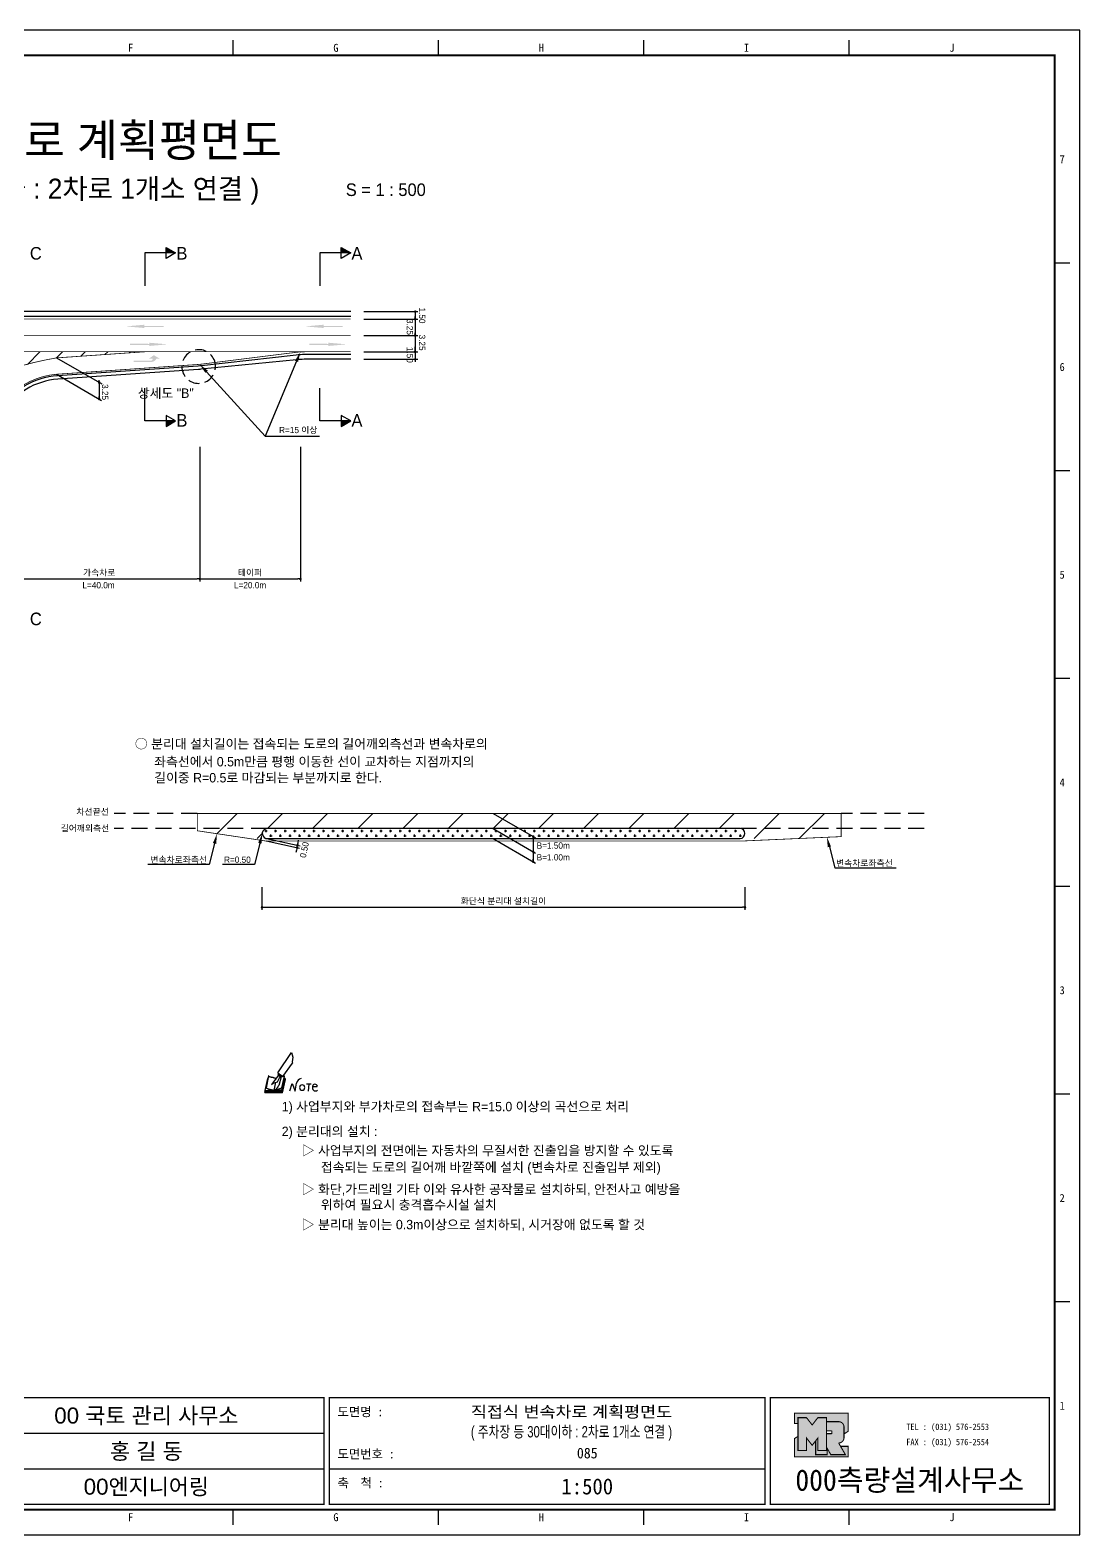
# Model space of a CAD drawing. Header units: millimetres. Extents: x 430 to 854, y 3 to 303.
# Drawn here: x 644.9 to 853.6, y 3.3 to 302.7 of the extents above; entities that cross this region are included whole.
import ezdxf
from ezdxf.enums import TextEntityAlignment as Align

# ---------------------------------------------------------------- set-up
doc = ezdxf.new("R2010")
doc.units = ezdxf.units.MM
doc.linetypes.add('HIDDEN', pattern=[9.525, 6.35, -3.175])
for name, color, linetype in [('CC-GSTR-0004', 4, 'Continuous'), ('CM-LANE-0030', 30, 'Continuous'), ('CZ-DIMT-0002', 7, 'Continuous'), ('CZ-LIN1-0007', 7, 'Continuous'), ('CZ-LIN2-0003', 3, 'Continuous'), ('CZ-LINE-0001', 7, 'Continuous'), ('CZ-TEXT-BOX0', 7, 'Continuous'), ('TITLE', 7, 'Continuous')]:
    doc.layers.add(name, color=color, linetype=linetype)
doc.styles.add('견고딕', font='arial.ttf')
doc.styles.add('돋움', font='')
doc.styles.add('돋음체', font='')
doc.styles.get('돋움').set_extended_font_data('Dotum')
doc.styles.get('돋음체').set_extended_font_data('DotumChe')

# ---------------------------------------------------------------- blocks, each defined once
blk = doc.blocks.new('note')
for p, q in [((0.85, 3.5), (3.53, 7.57)), ((3.53, 7.57), (3.8, 6.64)), ((3.8, 6.64), (3.69, 5.72)), ((1, 3.1), (0.75, 2.77)), ((0.85, 3.5), (1.8, 2.79)), ((1, 3.4), (0.85, 3.21)), ((0.85, 3.21), (1.52, 2.71)), ((1.8, 2.79), (3.74, 5.46)), ((3.69, 5.72), (3.74, 5.46)), ((-1.24, 2.36), (-1.77, 0)), ((-1.77, 0), (1.77, 0)), ((-1.77, 0), (-1.77, -0.3)), ((-1.53, 0.52), (-1.55, 0.54)), ((-1.01, 2.9), (-1.53, 0.52)), ((-1.48, 0.48), (-1.53, 0.52)), ((-1.43, 0.44), (-1.48, 0.48)), ((-1.38, 0.41), (-1.43, 0.44)), ((-1.33, 0.4), (-1.38, 0.41)), ((-1.27, 0.37), (-1.33, 0.4)), ((-1.22, 0.35), (-1.27, 0.37)), ((-1.13, 2.36), (-1.24, 2.36)), ((-1.17, 0.33), (-1.22, 0.35)), ((-1.12, 0.32), (-1.17, 0.33)), ((-1.02, 0.25), (-1.12, 0.32)), ((-0.97, 0.22), (-1.02, 0.25)), ((-1, 2.9), (-1.01, 2.9)), ((-0.98, 2.85), (-1, 2.9)), ((-0.95, 2.8), (-0.98, 2.85)), ((-0.93, 0.21), (-0.97, 0.22)), ((-0.9, 2.75), (-0.95, 2.8)), ((-0.88, 0.19), (-0.93, 0.21)), ((-0.85, 2.72), (-0.9, 2.75)), ((-0.8, 0.18), (-0.88, 0.19)), ((-0.79, 2.69), (-0.85, 2.72)), ((-0.75, 0.17), (-0.8, 0.18)), ((-0.74, 2.68), (-0.79, 2.69)), ((-0.7, 0.16), (-0.75, 0.17)), ((-0.69, 2.65), (-0.74, 2.68)), ((-0.64, 0.15), (-0.7, 0.16)), ((-0.64, 2.65), (-0.69, 2.65)), ((-0.59, 2.63), (-0.64, 2.65)), ((-0.58, 0.14), (-0.64, 0.15)), ((-0.54, 2.62), (-0.59, 2.63)), ((-0.53, 0.13), (-0.58, 0.14)), ((-0.48, 2.61), (-0.54, 2.62)), ((-0.48, 0.12), (-0.53, 0.13)), ((-0.43, 2.61), (-0.48, 2.61)), ((-0.43, 0.11), (-0.48, 0.12)), ((0.75, 2.77), (-0.46, 1.16)), ((0.37, 2.24), (-0.46, 1.16)), ((-0.46, 1.16), (-0.08, 1.47)), ((-0.38, 2.59), (-0.43, 2.61)), ((-0.38, 0.08), (-0.43, 0.11)), ((-0.33, 2.59), (-0.38, 2.59)), ((-0.29, 0.06), (-0.38, 0.08)), ((-0.27, 2.58), (-0.33, 2.59)), ((-0.23, 0.05), (-0.29, 0.06)), ((-0.22, 2.57), (-0.27, 2.58)), ((-0.16, 0.04), (-0.23, 0.05)), ((-0.17, 2.56), (-0.22, 2.57)), ((-0.12, 2.55), (-0.17, 2.56)), ((-0.11, 0.03), (-0.16, 0.04)), ((-0.07, 2.53), (-0.12, 2.55)), ((-0.04, 0.02), (-0.11, 0.03)), ((-0.08, 1.47), (0.72, 1.75)), ((-0.01, 2.51), (-0.07, 2.53)), ((-0.05, -0.3), (-0.05, 0)), ((0, 0), (-0.04, 0.02)), ((0.04, 2.5), (-0.01, 2.51)), ((0.37, 1.63), (0, 0)), ((0, 0), (1.6, 0.53)), ((0, 0), (1.65, 0.18)), ((0, 0.01), (0.06, 0.04)), ((0, -0.3), (0, 0)), ((0.09, 2.48), (0.04, 2.5)), ((0.05, -0.3), (0.05, 0)), ((0.06, 0.04), (0.11, 0.07)), ((0.14, 2.48), (0.09, 2.48)), ((0.11, 0.07), (0.16, 0.09)), ((0.2, 2.47), (0.14, 2.48)), ((0.16, 0.09), (0.21, 0.12)), ((0.26, 2.43), (0.18, 2.46)), ((0.21, 0.12), (0.27, 0.14)), ((0.34, 2.4), (0.26, 2.43)), ((0.27, 0.14), (0.36, 0.19)), ((0.45, 2.37), (0.34, 2.4)), ((0.36, 0.19), (0.41, 0.22)), ((0.41, 0.22), (0.46, 0.27)), ((0.46, 0.27), (0.51, 0.3)), ((0.51, 0.3), (0.56, 0.34)), ((0.56, 0.34), (0.6, 0.4)), ((0.6, 0.4), (0.64, 0.45)), ((0.64, 0.45), (0.67, 0.51)), ((0.67, 0.51), (0.74, 0.58)), ((0.72, 1.75), (1.16, 2.53)), ((0.74, 0.58), (0.79, 0.63)), ((0.79, 0.63), (0.83, 0.68)), ((0.83, 0.68), (0.86, 0.73)), ((0.86, 0.73), (0.89, 0.79)), ((0.89, 0.84), (0.92, 0.89)), ((0.89, 0.79), (0.89, 0.84)), ((0.92, 0.89), (0.96, 0.95)), ((0.96, 0.95), (1.01, 0.97)), ((1.47, 2.74), (1.01, 0.97)), ((1.16, 2.53), (1.37, 2.82)), ((2.13, 2.84), (1.44, 2.63)), ((1.52, 2.71), (1.66, 2.9)), ((1.6, 0.53), (2.13, 2.84)), ((1.65, 0.18), (2.19, 2.48)), ((1.77, 0), (2.3, 2.36)), ((1.77, -0.3), (2.3, 2.07)), ((1.77, -0.38), (2.3, 1.99)), ((1.77, -0.44), (2.3, 1.93)), ((1.77, 0), (1.77, -0.3)), ((2.19, 2.48), (2.04, 2.47)), ((2.3, 2.36), (2.16, 2.36)), ((2.3, 2.36), (2.3, 2.07)), ((3.21, -0.08), (3.68, 1.4)), ((3.68, 1.4), (4.26, -0.14)), ((4.26, -0.14), (4.56, 1.44)), ((6.55, 1.34), (7.46, 1.34)), ((7.01, 1.34), (6.87, -0.11)), ((7.71, 0.77), (7.71, 0.55)), ((7.71, 0.77), (8.67, 0.77)), ((-1.77, -0.3), (1.77, -0.3)), ((-1.77, -0.43), (-1.77, -0.3)), ((-1.77, -0.37), (1.77, -0.37)), ((-1.77, -0.43), (1.77, -0.43))]:
    blk.add_line(p, q)
for centre, major_axis, start_param, end_param in [((0.4, 2.31), (0.0702, 0.0702), 3.283946, 6.425539), ((5.68, 1.23), (-0.806, 0.806), -0.591174, 0.597824), ((5.66, 0.58), (-0.378, 0.378), 3.926991, 10.210176), ((8.3, 0.49), (0.422, 0.422), 2.265602, 4.634911), ((8.19, 0.77), (-0.342, 0.342), 3.926991, 7.068583)]:
    blk.add_ellipse(centre, major_axis=major_axis, ratio=1, start_param=start_param, end_param=end_param)
blk = doc.blocks.new('_Dot')
at = {"color": 0, "linetype": 'ByBlock', "lineweight": -2}
blk.add_line((-0.5, 0), (-1, 0), dxfattribs=at)
at = {"color": 0, "linetype": 'ByBlock', "const_width": 0.5}
blk.add_lwpolyline([(-0.25, 0, 1), (0.25, 0, 1)], format="xyb", close=True, dxfattribs=at)

msp = doc.modelspace()

# ---------------------------------------------------------------- hatches: boundary and pattern name
at = {"layer": 'CM-LANE-0030'}
h = msp.add_hatch(dxfattribs=at)
h.set_pattern_fill('ANSI31', color=256, style=0)
h.set_pattern_definition([(45, (502.1435, 4.1908), (-2.245064, 2.245064), [])])
h.paths.add_polyline_path([(643.17, 237.19, -0.801424), (643.38, 236.24, 0.001479), (643.28, 236.19), (644.52, 236.19, -0.078793), (650.09, 237.47), (667.67, 238.69), (593.86, 238.69), (598.16, 238.04, -0.082795), (603.87, 236.19), (604.9, 236.19, 0.001767), (604.79, 236.25, -0.768255), (605.04, 237.19)])
at = {"layer": 'CZ-LIN1-0007'}
for points in [[(667.58, 244.07), (667.58, 243.85), (671.41, 243.85), (671.41, 243.64), (667.58, 243.64), (667.58, 243.42), (663.93, 243.74)], [(703.21, 244.07), (703.21, 243.85), (707.04, 243.85), (707.04, 243.64), (703.21, 243.64), (703.21, 243.42), (699.56, 243.74)], [(668.57, 240.49), (668.57, 240.27), (664.74, 240.28), (664.74, 240.06), (668.57, 240.06), (668.57, 239.85), (672.22, 240.17)], [(704.19, 240.49), (704.19, 240.27), (700.37, 240.28), (700.37, 240.06), (704.19, 240.06), (704.19, 239.85), (707.84, 240.17)], [(668.98, 236.65, 0.267976), (670.01, 237.34), (670.64, 237.34), (669.47, 238), (668.53, 237.35), (669.22, 237.34, -0.504994), (668.91, 236.93), (665.45, 236.91), (665.45, 236.63)]]:
    msp.add_hatch(color=256, dxfattribs=at).paths.add_polyline_path(points)
at = {"layer": 'CZ-LIN2-0003'}
h = msp.add_hatch(dxfattribs=at)
h.set_pattern_fill('CROSS', color=256, scale=0.15, style=0)
h.set_pattern_definition([(0, (359.1273, -314.8014), (0.9525, 0.9525), [0.47625, -1.42875]), (90, (359.3654, -315.0395), (-0.9525, 0.9525), [0.47625, -1.42875])])
h.paths.add_polyline_path([(692.03, 143.84, 0.857281), (691.73, 141.89, -0.001024), (691.88, 141.84), (786, 141.84, 1), (786, 143.84)])
at = {"layer": 'CZ-LINE-0001'}
for points in [[(671.91, 259.46), (671.91, 258.36), (673.81, 258.36)], [(706.7, 259.46), (706.7, 258.36), (708.61, 258.36)], [(673.81, 224.92), (671.91, 224.92), (671.91, 223.82)], [(708.61, 224.92), (706.7, 224.92), (706.7, 223.82)]]:
    msp.add_hatch(color=256, dxfattribs=at).paths.add_polyline_path(points)
at = {"layer": 'TITLE', "ltscale": 150}
h = msp.add_hatch(color=8, dxfattribs=at)
edge = h.paths.add_edge_path()
edge.add_line((807.51, 27.54), (796.85, 27.54))
edge.add_line((796.85, 27.54), (796.85, 25.46))
edge.add_line((796.85, 25.46), (797.55, 25.46))
edge.add_line((797.55, 25.46), (797.55, 26.64))
edge.add_line((797.55, 26.64), (799.24, 26.64))
edge.add_line((799.24, 26.64), (800.37, 25.18))
edge.add_line((800.37, 25.18), (801.5, 26.64))
edge.add_line((801.5, 26.64), (803.19, 26.64))
edge.add_line((803.19, 26.64), (803.19, 25.84))
edge.add_line((803.19, 25.84), (805.63, 25.84))
edge.add_arc((805.63, 24.77), 1.07, 0, 90, ccw=False)
edge.add_line((806.7, 24.77), (806.7, 23.4))
edge.add_line((806.7, 23.4), (807.51, 23.91))
edge.add_line((807.51, 23.91), (807.51, 27.54))
h.paths.add_polyline_path([(801.06, 22.02), (800.37, 21.14), (799.24, 22.59), (799.24, 20.08), (797.55, 20.08), (797.55, 22.93), (796.85, 22.48), (796.85, 18.85), (807.51, 18.85), (807.51, 20.93), (806.02, 20.93), (806.97, 19.28), (804.07, 19.28), (803.37, 20.49), (803.37, 19.28), (801.06, 19.28)])
msp.add_hatch(color=5, dxfattribs=at).paths.add_polyline_path([(803.19, 26.64), (801.5, 26.64), (800.37, 25.18), (799.24, 26.64), (797.55, 26.64), (797.55, 20.08), (799.24, 20.08), (799.24, 22.59), (800.37, 21.14), (801.5, 22.59), (801.5, 20.08), (803.19, 20.08)])
h = msp.add_hatch(color=161, dxfattribs=at)
edge = h.paths.add_edge_path()
edge.add_arc((805.63, 24.77), 1.07, 360, 450)
edge.add_line((805.63, 25.84), (803.19, 25.84))
edge.add_line((803.19, 25.84), (803.19, 23.99))
edge.add_line((803.19, 23.99), (804.19, 23.99))
edge.add_arc((804.19, 23.87), 0.113, 0, 90, ccw=False)
edge.add_line((804.3, 23.87), (804.3, 23.56))
edge.add_arc((804.19, 23.56), 0.113, 270, 360, ccw=False)
edge.add_line((804.19, 23.45), (803.19, 23.45))
edge.add_line((803.19, 23.45), (803.19, 20.08))
edge.add_line((803.19, 20.08), (801.5, 20.08))
edge.add_line((801.5, 20.08), (801.5, 22.59))
edge.add_line((801.5, 22.59), (801.06, 22.02))
edge.add_line((801.06, 22.02), (801.06, 19.28))
edge.add_line((801.06, 19.28), (803.37, 19.28))
edge.add_line((803.37, 19.28), (803.37, 20.49))
edge.add_line((803.37, 20.49), (804.07, 19.28))
edge.add_line((804.07, 19.28), (806.97, 19.28))
edge.add_line((806.97, 19.28), (805.63, 21.6))
edge.add_arc((805.63, 22.66), 1.07, 270, 360)
edge.add_line((806.7, 22.66), (806.7, 24.77))

# ---------------------------------------------------------------- linework, layer by layer
at = {"color": 0, "linetype": 'ByBlock', "lineweight": -2}
for p, q in [((721.44, 246.44), (721.44, 246.19)), ((721.44, 245.44), (721.44, 245.69)), ((721.44, 244.94), (721.44, 244.69)), ((721.44, 242.19), (721.44, 242.44)), ((721.44, 241.69), (721.44, 241.44)), ((721.44, 238.94), (721.44, 239.19)), ((721.44, 238.94), (721.44, 239.19)), ((721.44, 236.94), (721.44, 236.69)), ((721.44, 236.94), (721.44, 236.69)), ((658.61, 232.82), (658.61, 233.07)), ((658.61, 232.32), (658.61, 232.07)), ((658.6, 229.57), (658.6, 229.82)), ((698.1, 140.78), (698.15, 141.02)), ((744.89, 142.01), (744.89, 141.76)), ((697.9, 139.81), (697.84, 139.56)), ((744.89, 139.01), (744.89, 138.76)), ((744.89, 137.51), (744.89, 137.76))]:
    msp.add_line(p, q, dxfattribs=at)
at = {"color": 0, "linetype": 'ByBlock', "const_width": 0.25}
for points in [[(721.44, 246.56, 1), (721.44, 246.81, 1)], [(721.44, 245.06, 1), (721.44, 245.31, 1)], [(721.44, 245.31, 1), (721.44, 245.06, 1)], [(721.44, 241.81, 1), (721.44, 242.06, 1)], [(721.44, 242.06, 1), (721.44, 241.81, 1)], [(721.44, 238.81, 1), (721.44, 238.56, 1)], [(721.44, 238.81, 1), (721.44, 238.56, 1)], [(721.44, 237.06, 1), (721.44, 237.31, 1)], [(721.44, 237.06, 1), (721.44, 237.31, 1)], [(658.61, 232.44, 1), (658.61, 232.69, 1)], [(658.61, 232.69, 1), (658.61, 232.44, 1)], [(658.6, 229.44, 1), (658.6, 229.19, 1)], [(698.08, 140.65, 1), (698.02, 140.41, 1)], [(744.89, 142.13, 1), (744.89, 142.38, 1)], [(697.92, 139.93, 1), (697.97, 140.18, 1)], [(744.89, 139.13, 1), (744.89, 139.38, 1)], [(744.89, 137.38, 1), (744.89, 137.13, 1)]]:
    msp.add_lwpolyline(points, format="xyb", close=True, dxfattribs=at)
at = {"layer": 'CC-GSTR-0004'}
for points in [[(708.61, 246.69), (568.61, 246.69)], [(708.61, 245.69), (568.61, 245.69)]]:
    msp.add_lwpolyline(points, dxfattribs=at)
for points in [[(638.83, 227.06, -0.24079), (650.33, 233.98), (678.29, 235.92), (678.29, 235.92, 0.010735), (678.93, 235.97), (678.93, 235.97), (697.78, 238.09), (697.78, 238.09, -0.028022), (699.45, 238.19), (699.45, 238.19), (708.61, 238.19)], [(708.61, 237.19), (699.36, 237.19, 0.024952), (697.87, 237.11), (678.84, 235.21, -0.007667), (678.38, 235.17), (650.38, 233.23, 0.24079), (639.46, 226.66)]]:
    msp.add_lwpolyline(points, format="xyb", dxfattribs=at)
at = {"layer": 'CM-LANE-0030'}
for p, q in [((682.03, 142.81), (686.07, 146.84)), ((692.05, 143.84), (695.05, 146.84)), ((701.03, 143.84), (704.03, 146.84)), ((710.01, 143.84), (713.01, 146.84)), ((718.99, 143.84), (721.99, 146.84)), ((727.97, 143.84), (730.97, 146.84)), ((736.95, 143.84), (739.95, 146.84)), ((745.93, 143.84), (748.93, 146.84)), ((754.91, 143.84), (757.91, 146.84)), ((763.89, 143.84), (766.89, 146.84)), ((772.87, 143.84), (775.87, 146.84)), ((781.85, 143.84), (784.85, 146.84)), ((788.83, 141.84), (793.83, 146.84)), ((797.81, 141.84), (802.81, 146.84)), ((690.05, 141.84), (691.03, 142.83))]:
    msp.add_line(p, q, dxfattribs=at)
at = {"layer": 'CM-LANE-0030', "const_width": 0.15}
msp.add_lwpolyline([(708.61, 241.94), (568.61, 241.94)], dxfattribs=at)
for points in [[(643.28, 235.94, -0.026159), (650.09, 237.47), (667.67, 238.69), (593.86, 238.69), (598.16, 238.04, -0.027105), (604.9, 235.94)], [(806.13, 146.84), (806.13, 142.23), (786.03, 141.34), (691.88, 141.34, -0.142447), (691.88, 141.34), (678.1, 143.4), (678.1, 146.84)]]:
    msp.add_lwpolyline(points, format="xyb", close=True, dxfattribs=at)
at = {"layer": 'CZ-LIN1-0007', "const_width": 0.15}
msp.add_lwpolyline([(708.61, 245.19), (568.61, 245.19)], dxfattribs=at)
msp.add_lwpolyline([(708.61, 238.69), (699.55, 238.69), (699.55, 238.69, 0.031099), (697.69, 238.57), (679.02, 236.24, -0.01381), (678.2, 236.16), (678.2, 236.16), (650.31, 234.23, 0.24079), (638.61, 227.19)], format="xyb", dxfattribs=at)
at = {"layer": 'CZ-LIN1-0007', "linetype": 'HIDDEN', "const_width": 0.15}
msp.add_lwpolyline([(667.67, 238.69), (699.55, 238.69)], dxfattribs=at)
at = {"layer": 'CZ-LIN2-0003'}
msp.add_lwpolyline([(786, 143.84), (692.03, 143.84, 0.857281), (691.73, 141.89, -0.001024), (691.88, 141.84), (786.03, 141.84), (786.07, 141.85, 0.966023)], format="xyb", close=True, dxfattribs=at)
at = {"layer": 'CZ-LINE-0001'}
for p, q in [((673.81, 258.36), (667.67, 258.36)), ((667.67, 258.36), (667.67, 251.82)), ((671.91, 257.26), (671.91, 259.46)), ((671.91, 259.46), (673.81, 258.36)), ((673.81, 258.36), (671.91, 257.26)), ((708.61, 258.36), (702.46, 258.36)), ((702.46, 258.36), (702.46, 251.82)), ((706.7, 257.26), (706.7, 259.46)), ((706.7, 259.46), (708.61, 258.36)), ((708.61, 258.36), (706.7, 257.26)), ((711.21, 246.69), (721.94, 246.69)), ((721.44, 246.19), (721.44, 237.19)), ((711.21, 245.19), (721.94, 245.19)), ((711.21, 245.19), (721.94, 245.19)), ((711.21, 241.94), (721.94, 241.94)), ((711.21, 241.94), (721.94, 241.94)), ((721.44, 239.19), (721.44, 239.69)), ((650.11, 237.47), (659.11, 232.28)), ((711.21, 238.69), (721.94, 238.69)), ((711.21, 238.69), (721.94, 238.69)), ((711.21, 237.19), (721.94, 237.19)), ((711.21, 237.19), (721.94, 237.19)), ((650.11, 234.22), (659.1, 229.03)), ((658.61, 232.07), (658.61, 229.06)), ((667.67, 224.92), (667.67, 231.46)), ((702.46, 224.92), (702.46, 231.46)), ((673.81, 224.92), (667.67, 224.92)), ((673.81, 224.92), (671.91, 226.01)), ((671.91, 226.01), (671.91, 223.82)), ((671.91, 223.82), (673.81, 224.92)), ((708.61, 224.92), (702.46, 224.92)), ((708.61, 224.92), (706.7, 226.01)), ((706.7, 226.01), (706.7, 223.82)), ((706.7, 223.82), (708.61, 224.92)), ((691.6, 221.88), (702.38, 221.88)), ((678.61, 219.76), (678.61, 192.99)), ((678.61, 219.76), (678.61, 192.99)), ((698.61, 219.76), (698.61, 192.99)), ((639.11, 193.49), (678.11, 193.49)), ((679.11, 193.49), (698.11, 193.49)), ((736.95, 146.84), (745.39, 141.97)), ((736.95, 143.84), (745.39, 138.97)), ((691.78, 141.37), (698.44, 139.95)), ((691.88, 141.84), (698.54, 140.43)), ((698.15, 141.02), (698.26, 141.51)), ((736.95, 141.84), (745.39, 136.97)), ((744.89, 142.26), (744.89, 137.26)), ((697.84, 139.56), (697.74, 139.08)), ((690.98, 132.2), (690.98, 127.67)), ((787, 132.2), (787, 127.67)), ((691.48, 128.17), (786.5, 128.17))]:
    msp.add_line(p, q, dxfattribs=at)
at = {"layer": 'CZ-LINE-0001', "linetype": 'HIDDEN', "ltscale": 0.35}
msp.add_line((681.72, 236.16), (681.72, 236.16), dxfattribs=at)
at = {"layer": 'CZ-LINE-0001', "linetype": 'HIDDEN', "ltscale": 0.5}
for p, q in [((678.1, 146.84), (661.57, 146.84)), ((822.66, 146.84), (806.13, 146.84)), ((692.03, 143.84), (661.57, 143.84)), ((822.66, 143.84), (786, 143.84))]:
    msp.add_line(p, q, dxfattribs=at)
at = {"layer": 'CZ-LINE-0001'}
for points in [[(697.84, 236.79), (691.6, 221.88)], [(679.96, 234.71), (691.6, 221.88)], [(681.54, 140.87), (680.49, 136.69), (668.26, 136.69)], [(690.55, 140.89), (689.49, 136.71), (683.15, 136.71)]]:
    msp.add_lwpolyline(points, dxfattribs=at)
at = {"layer": 'CZ-LINE-0001', "extrusion": (0, 0, -1)}
msp.add_lwpolyline([(-803.79, 140.2), (-804.84, 136.02), (-817.07, 136.02)], dxfattribs=at)
at = {"layer": 'CZ-LINE-0001', "linetype": 'HIDDEN', "ltscale": 0.35}
msp.add_arc((678.39, 235.76), 3.35, 6.7667, 6.749, dxfattribs=at)
at = {"layer": 'CZ-LINE-0001'}
for points in [[(697.54, 236.92), (698.62, 238.64), (698.15, 236.66)], [(679.71, 234.49), (678.61, 236.19), (680.2, 234.94)], [(681.22, 140.95), (682.03, 142.81), (681.87, 140.79)], [(690.22, 140.97), (691.03, 142.83), (690.87, 140.81)]]:
    msp.add_solid(points, dxfattribs=at)
at = {"layer": 'CZ-LINE-0001', "extrusion": (0, 0, -1)}
msp.add_solid([(-804.11, 140.28), (-803.3, 142.14), (-803.46, 140.12)], dxfattribs=at)
at = {"layer": 'TITLE', "color": 7, "linetype": 'Continuous'}
for p, q in [((685.26, 297.65), (685.26, 300.67)), ((726.09, 297.65), (726.09, 300.67)), ((766.91, 297.65), (766.91, 300.67)), ((807.74, 297.65), (807.74, 300.67)), ((851.59, 256.32), (848.56, 256.32)), ((851.59, 214.99), (848.56, 214.99)), ((851.59, 173.66), (848.56, 173.66)), ((851.59, 132.33), (848.56, 132.33)), ((851.59, 91), (848.56, 91)), ((851.59, 49.67), (848.56, 49.67)), ((685.26, 5.32), (685.26, 8.35)), ((726.09, 5.32), (726.09, 8.35)), ((766.91, 5.32), (766.91, 8.35)), ((807.74, 5.32), (807.74, 8.35))]:
    msp.add_line(p, q, dxfattribs=at)
at = {"layer": 'TITLE', "ltscale": 150}
for p, q in [((616.72, 23.55), (703.33, 23.55)), ((616.72, 16.48), (703.33, 16.48)), ((704.39, 16.48), (791, 16.48))]:
    msp.add_line(p, q, dxfattribs=at)
at = {"layer": 'TITLE'}
msp.add_line((848.67, 8.35), (439.81, 8.35), dxfattribs=at)
msp.add_lwpolyline([(430.24, 3.31), (853.6, 3.31), (853.6, 302.69), (430.24, 302.69)], close=True, dxfattribs=at)
at = {"layer": 'TITLE', "linetype": 'Continuous', "const_width": 0.403}
msp.add_lwpolyline([(440.32, 8.35), (440.32, 297.65), (848.56, 297.65), (848.56, 8.35)], close=True, dxfattribs=at)
at = {"layer": 'TITLE', "ltscale": 150}
for points, const_width in [([(703.33, 9.41), (616.72, 9.41), (616.72, 30.63), (703.33, 30.63)], 0.265), ([(704.39, 30.63), (791, 30.63), (791, 9.41), (704.39, 9.41)], 0.265), ([(847.5, 30.63), (847.5, 9.41), (792.06, 9.41), (792.06, 30.63), (847.5, 30.63)], 0.265), ([(803.19, 26.64), (801.5, 26.64), (800.37, 25.18), (799.24, 26.64), (797.55, 26.64), (797.55, 20.08), (799.24, 20.08), (799.24, 22.59), (800.37, 21.14), (801.5, 22.59), (801.5, 20.08), (803.19, 20.08)], 0.212), ([(801.06, 22.02), (800.37, 21.14), (799.24, 22.59), (799.24, 20.08), (797.55, 20.08), (797.55, 22.93), (796.85, 22.48), (796.85, 18.85), (807.51, 18.85), (807.51, 20.93), (806.02, 20.93), (806.97, 19.28), (804.07, 19.28), (803.37, 20.49), (803.37, 19.28), (801.06, 19.28)], 0.212)]:
    msp.add_lwpolyline(points, close=True, dxfattribs=dict(at, const_width=const_width))
at = {"layer": 'TITLE', "ltscale": 150, "const_width": 0.212}
for points in [[(807.51, 27.54), (796.85, 27.54), (796.85, 25.46), (797.55, 25.46), (797.55, 26.64), (799.24, 26.64), (800.37, 25.18), (801.5, 26.64), (803.19, 26.64), (803.19, 25.84), (805.63, 25.84, -0.414214), (806.7, 24.77), (806.7, 23.4), (807.51, 23.91)], [(806.7, 24.77, 0.414214), (805.63, 25.84), (803.19, 25.84), (803.19, 23.99), (804.19, 23.99, -0.414214), (804.3, 23.87), (804.3, 23.56, -0.414214), (804.19, 23.45), (803.19, 23.45), (803.19, 20.08), (801.5, 20.08), (801.5, 22.59), (801.06, 22.02), (801.06, 19.28), (803.37, 19.28), (803.37, 20.49), (804.07, 19.28), (806.97, 19.28), (805.63, 21.6, 0.414214), (806.7, 22.66)]]:
    msp.add_lwpolyline(points, format="xyb", close=True, dxfattribs=at)

# ---------------------------------------------------------------- block references
at = {"layer": 'CZ-LINE-0001', "xscale": 0.5, "yscale": 0.5, "zscale": 0.5}
for p in [(678.61, 193.49), (698.61, 193.49), (787, 128.17)]:
    msp.add_blockref('_Dot', p, dxfattribs=at)
at = {"layer": 'CZ-LINE-0001', "xscale": 0.5, "yscale": 0.5, "zscale": 0.5, "rotation": 180}
for p in [(678.61, 193.49), (690.98, 128.17)]:
    msp.add_blockref('_Dot', p, dxfattribs=at)
at = {"layer": 'CZ-TEXT-BOX0'}
msp.add_blockref('note', (693.31, 91.73), dxfattribs=at)

# ---------------------------------------------------------------- texts
at = {"layer": 'CZ-DIMT-0002', "style": '돋움'}
for s, height, p in [('C', 2.5, (646.01, 258.28)), ('B', 2.5, (675.06, 258.28)), ('A', 2.5, (709.86, 258.28)), ('상세도 "B"', 1.875, (671.85, 230.46)), ('B', 2.5, (675.06, 225.05)), ('A', 2.5, (709.86, 225.05)), ('R=15 이상', 1.25, (698.19, 223.13)), ('L=40.0m', 1.25, (658.49, 192.26)), ('L=20.0m', 1.25, (688.61, 192.26)), ('C', 2.5, (646.01, 185.55)), ('차선끝선', 1.25, (657.3, 147.18))]:
    msp.add_text(s, height=height, dxfattribs=at).set_placement(p, align=Align.MIDDLE_CENTER)
for s, p in [('1.50', (722.2, 247.5)), ('3.25', (719.76, 245.22)), ('1.50', (719.76, 239.67)), ('3.25', (722.2, 242.11))]:
    msp.add_text(s, height=1.25, rotation=270, dxfattribs=at).set_placement(p)
for s, p in [('○ 분리대 설치길이는 접속되는 도로의 길어깨외측선과 변속차로의', (665.7, 160.7)), ('좌측선에서 0.5m만큼 평행 이동한 선이 교차하는 지점까지의', (669.55, 157.14)), ('길이중 R=0.5로 마감되는 부분까지로 한다.', (669.55, 153.95)), ('1) 사업부지와 부가차로의 접속부는 R=15.0 이상의 곡선으로 처리', (694.91, 88.53)), ('2) 분리대의 설치 :', (694.91, 83.59)), ('▷ 사업부지의 전면에는 자동차의 무질서한 진출입을 방지할 수 있도록', (698.89, 79.79)), ('접속되는 도로의 길어깨 바깥쪽에 설치 (변속차로 진출입부 제외)', (702.68, 76.47)), ('▷ 화단,가드레일 기타 이와 유사한 공작물로 설치하되, 안전사고 예방을', (698.89, 72.07)), ('위하여 필요시 충격흡수시설 설치', (702.68, 69)), ('▷ 분리대 높이는 0.3m이상으로 설치하되, 시거장애 없도록 할 것', (698.89, 65.05))]:
    msp.add_text(s, height=1.875, dxfattribs=at).set_placement(p, align=Align.MIDDLE_LEFT)
for s, p in [('길어깨외측선', (650.95, 143.27)), ('B=1.50m', (745.59, 139.83)), ('변속차로좌측선', (668.79, 137)), ('R=0.50', (683.43, 137.02)), ('B=1.00m', (745.59, 137.49)), ('변속차로좌측선', (805.12, 136.33))]:
    msp.add_text(s, height=1.25, dxfattribs=at).set_placement(p)
at = {"layer": 'CZ-DIMT-0002', "char_height": 1.25, "attachment_point": 5, "style": '돋움'}
for s, insert, rotation in [('3.25', (659.77, 230.67), 270), ('\\A1;0.50', (699.4, 139.6), 78.0015)]:
    msp.add_mtext(s, dxfattribs=dict(at, insert=insert, rotation=rotation))
at = {"layer": 'CZ-LINE-0001', "char_height": 1.25, "attachment_point": 5, "style": '돋움'}
for s, insert in [('\\A1;가속차로', (658.61, 194.68)), ('\\A1;테이퍼', (688.61, 194.68)), ('\\A1;화단식 분리대 설치길이', (738.99, 129.36))]:
    msp.add_mtext(s, dxfattribs=dict(at, insert=insert))
at = {"layer": 'TITLE', "color": 3, "linetype": 'Continuous', "style": '돋음체'}
for s, p in [('F', (664.85, 299.16)), ('G', (705.68, 299.16)), ('H', (746.5, 299.16)), ('I', (787.32, 299.16)), ('J', (828.15, 299.16)), ('7', (850.07, 276.99)), ('6', (850.07, 235.66)), ('5', (850.07, 194.33)), ('4', (850.07, 153)), ('3', (850.07, 111.67)), ('2', (850.07, 70.34)), ('1', (850.07, 29.02)), ('F', (664.85, 6.83)), ('G', (705.68, 6.83)), ('H', (746.5, 6.83)), ('I', (787.32, 6.83)), ('J', (828.15, 6.83))]:
    msp.add_text(s, height=1.59, dxfattribs=at).set_placement(p, align=Align.MIDDLE)
at = {"layer": 'TITLE', "style": '돋움'}
for s, height, p in [('직접식 변속차로 계획평면도', 6.5, (643.65, 280.77)), ('( 주차장 등 30대이하 : 2차로 1개소 연결 )', 4, (643.7, 271.14))]:
    msp.add_text(s, height=height, dxfattribs=at).set_placement(p, align=Align.MIDDLE_CENTER)
msp.add_text('S = 1 : 500', height=2.5, dxfattribs=at).set_placement((707.64, 270.93), align=Align.MIDDLE_LEFT)
at = {"layer": 'TITLE', "color": 7, "linetype": 'Continuous', "style": '견고딕'}
for s, height, p in [('00 국토 관리 사무소', 3.1832, (667.98, 27.09)), ('홍 길 동', 3.183, (667.98, 20.02)), ('00엔지니어링', 3.183, (667.98, 12.94))]:
    msp.add_text(s, height=height, dxfattribs=at).set_placement(p, align=Align.MIDDLE)
at = {"layer": 'TITLE', "style": '돋음체'}
for s, p in [('도면명 :', (705.98, 26.91)), ('도면번호 :', (705.98, 18.52)), ('축  척 :', (705.98, 12.77))]:
    msp.add_text(s, height=1.804, dxfattribs=at).set_placement(p)
at = {"layer": 'TITLE', "style": '돋움'}
for s, width, p, p2 in [('직접식 변속차로 계획평면도', 1.010039, (732.52, 26.66), (772.52, 26.66)), ('( 주차장 등 30대이하 : 2차로 1개소 연결 )', 0.670122, (732.52, 22.71), (772.52, 22.71))]:
    msp.add_text(s, height=2.25, dxfattribs=dict(at, width=width)).set_placement(p, p2, align=Align.FIT)
at = {"layer": 'TITLE', "color": 180, "style": '돋음체'}
for s, p in [('TEL : (031) 576-2553', (819.08, 24.18)), ('FAX : (031) 576-2554', (819.08, 21.16))]:
    msp.add_text(s, height=1.2733, dxfattribs=at).set_placement(p)
at = {"layer": 'TITLE', "linetype": 'Continuous', "style": '돋음체'}
for s, height, p in [('085', 2.122, (755.65, 19.58)), ('1:500', 3.183, (755.65, 12.94))]:
    msp.add_text(s, height=height, dxfattribs=at).set_placement(p, align=Align.MIDDLE)
at = {"layer": 'TITLE', "color": 180, "style": '돋음체'}
msp.add_text('000측량설계사무소', height=4.244, dxfattribs=at).set_placement((819.78, 12.09), align=Align.CENTER)

doc.saveas('drawing.dxf')
